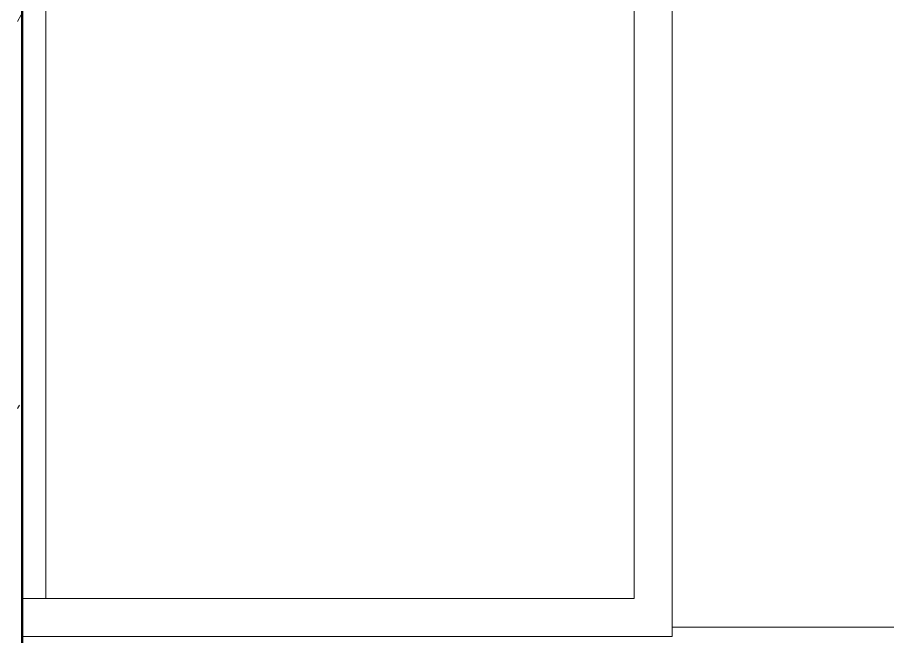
# Model space of a CAD drawing. Header units: millimetres. Extents: x -9358 to 257996, y -67499 to 9117.
# Drawn here: x 17170 to 20825, y -31968 to -29368 of the extents above; entities that cross this region are included whole.
import ezdxf

# ---------------------------------------------------------------- set-up
doc = ezdxf.new("R2010")
doc.units = ezdxf.units.MM
doc.header["$LTSCALE"] = 1000
for name, color, linetype, lineweight in [('A-FLR-PAT', 8, 'Continuous', 18), ('A-RMP', 8, 'Continuous', 9), ('A-WAL-CMU', 8, 'Continuous', 50), ('A-WAL-LOW-30', 8, 'Continuous', 18), ('A-WAL-PAT-1', 8, 'Continuous', 9)]:
    doc.layers.add(name, color=color, linetype=linetype, lineweight=lineweight)

# ---------------------------------------------------------------- blocks, each defined once
blk = doc.blocks.new('G')
at = {"layer": 'A-WAL-PAT-1'}
h = blk.add_hatch(dxfattribs=at)
h.set_pattern_fill('FP_2', color=256, style=0, pattern_type=2)
h.set_pattern_definition([(0, (0, 0), (812.8, 203.2), [33.528, -576.072, 33.528, -576.072, -3251.2]), (0, (0, 0), (812.8, 203.2), [-1219.2, 33.528, -1185.672, 33.528, -576.072, -1422.4]), (0, (0, 0), (812.8, 203.2), [-3048, 33.528, -372.872, 33.528, -982.472]), (120, (304.8, 101.6), (-582.3764, 602.3054), [33.528, -576.072, 33.528, -576.072, -3251.2]), (120, (304.8, 101.6), (-582.3764, 602.3054), [-1219.2, 33.528, -1185.672, 33.528, -576.072, -1422.4]), (120, (304.8, 101.6), (-582.3764, 602.3054), [-3048, 33.528, -372.872, 33.528, -982.472]), (240, (406.4, 508), (-230.4236, -805.5054), [33.528, -576.072, 33.528, -576.072, -3251.2]), (240, (406.4, 508), (-230.4236, -805.5054), [-1219.2, 33.528, -1185.672, 33.528, -576.072, -1422.4]), (240, (406.4, 508), (-230.4236, -805.5054), [-3048, 33.528, -372.872, 33.528, -982.472])])
h.paths.add_polyline_path([(17170, -34790), (17190, -34790), (17190, -26650), (17170, -26650), (17170, -34770)], flags=0)
at = {"layer": 'A-FLR-PAT'}
for p, q in [((17290, -28560), (17290, -31660)), ((21730, -31780), (19920, -31780))]:
    blk.add_line(p, q, dxfattribs=at)
at = {"layer": 'A-RMP'}
blk.add_line((19920, -31780), (21730, -31780), dxfattribs=at)
at = {"layer": 'A-WAL-CMU'}
blk.add_line((17190, -34810), (17190, -26630), dxfattribs=at)
at = {"layer": 'A-WAL-LOW-30'}
for p, q in [((19920, -26630), (19920, -31820)), ((19760, -31660), (19760, -26790)), ((17190, -31660), (19760, -31660)), ((19920, -31820), (17190, -31820))]:
    blk.add_line(p, q, dxfattribs=at)

msp = doc.modelspace()

# ---------------------------------------------------------------- block references
msp.add_blockref('G', (0, -148.1))

doc.saveas('drawing.dxf')
